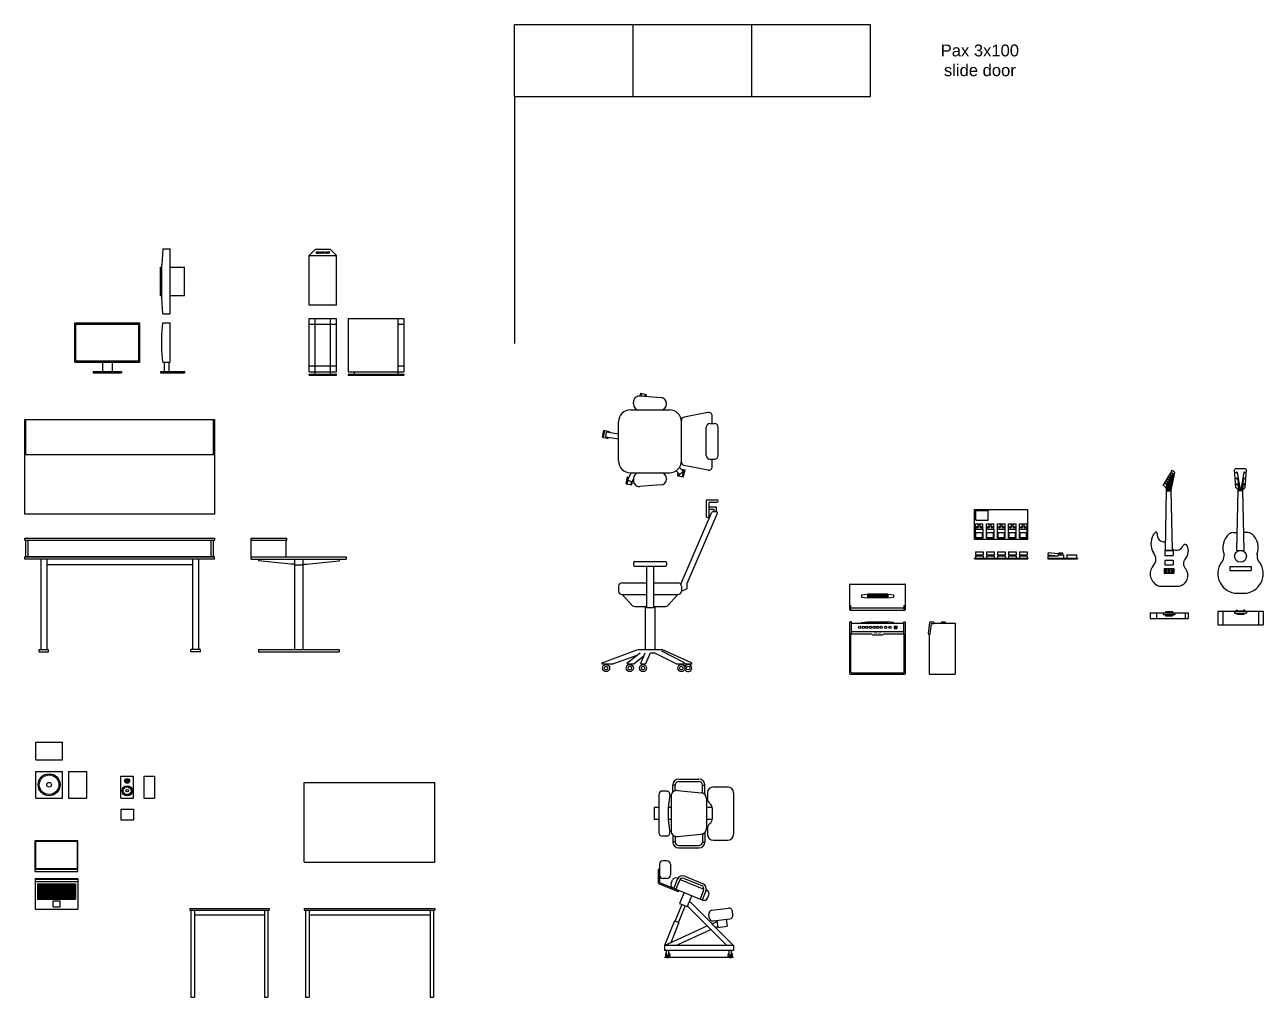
# Model space of a CAD drawing. Header units: millimetres. Extents: x 276 to 3422, y -1188 to 1441.
# Drawn here: x 1861 to 2905, y 313 to 1133 of the extents above; entities that cross this region are included whole.
import ezdxf

# ---------------------------------------------------------------- set-up
doc = ezdxf.new("R2010")
doc.units = ezdxf.units.MM

msp = doc.modelspace()

# ---------------------------------------------------------------- linework, layer by layer
for p, q in [((2274.3, 1072.6), (2274.3, 1133)), ((2374.3, 1133), (2274.3, 1133)), ((2374.3, 1072.6), (2374.3, 1133)), ((2374.3, 1072.6), (2374.3, 1133)), ((2474.3, 1133), (2374.3, 1133)), ((2474.3, 1072.6), (2474.3, 1133)), ((2474.3, 1072.6), (2474.3, 1133)), ((2574.3, 1133), (2474.3, 1133)), ((2574.3, 1072.6), (2574.3, 1133)), ((2274.3, 1072.6), (2374.3, 1072.6)), ((2274.3, 1072.6), (2274.3, 864)), ((2374.3, 1072.6), (2474.3, 1072.6)), ((2474.3, 1072.6), (2574.3, 1072.6)), ((1977.9, 944.1), (1976.9, 930.6)), ((1977.9, 944.1), (1983.9, 944.1)), ((1983.9, 889.1), (1983.9, 944.1)), ((2101.1, 938.4), (2106.1, 943.4)), ((2119.1, 943.4), (2106.1, 943.4)), ((2107.1, 941.4), (2107.1, 940.4)), ((2107.1, 941.4), (2109.1, 941.4)), ((2107.1, 940.4), (2109.1, 940.4)), ((2109.1, 941.4), (2109.1, 940.4)), ((2109.7, 941.4), (2110.7, 941.4)), ((2109.7, 941.4), (2109.7, 940.4)), ((2109.7, 940.4), (2110.7, 940.4)), ((2110.7, 941.4), (2110.7, 940.4)), ((2111.4, 941.4), (2112.4, 941.4)), ((2111.4, 941.4), (2111.4, 940.4)), ((2111.4, 940.4), (2112.4, 940.4)), ((2112.4, 941.4), (2112.4, 940.4)), ((2113.1, 941.4), (2113.6, 941.4)), ((2113.1, 941.4), (2113.1, 940.4)), ((2113.1, 940.4), (2113.6, 940.4)), ((2113.6, 941.4), (2113.6, 940.4)), ((2114.2, 941.4), (2114.7, 941.4)), ((2114.2, 941.4), (2114.2, 940.4)), ((2114.2, 940.4), (2114.7, 940.4)), ((2114.7, 941.4), (2114.7, 940.4)), ((2115.4, 941.4), (2115.9, 941.4)), ((2115.4, 941.4), (2115.4, 940.4)), ((2115.4, 940.4), (2115.9, 940.4)), ((2115.9, 941.4), (2115.9, 940.4)), ((2116.5, 941.4), (2117, 941.4)), ((2116.5, 941.4), (2116.5, 940.4)), ((2116.5, 940.4), (2117, 940.4)), ((2117, 941.4), (2117, 940.4)), ((2119.1, 943.4), (2124.1, 938.4)), ((1976.9, 902.6), (1976.9, 930.6)), ((2101.1, 896.4), (2101.1, 938.4)), ((2101.1, 938.4), (2124.1, 938.4)), ((2124.1, 896.4), (2124.1, 938.4)), ((1975.9, 928.6), (1976.9, 928.6)), ((1975.9, 904.6), (1975.9, 928.6)), ((1983.9, 928.6), (1995.9, 928.6)), ((1995.9, 904.6), (1995.9, 928.6)), ((1975.9, 904.6), (1976.9, 904.6)), ((1977.9, 889.1), (1976.9, 902.6)), ((1983.9, 904.6), (1995.9, 904.6)), ((1977.9, 889.1), (1983.9, 889.1)), ((2124.1, 896.4), (2101.1, 896.4)), ((1903.5, 848.5), (1903.5, 881.5)), ((1903.5, 881.5), (1958.5, 881.5)), ((1904.5, 849.5), (1904.5, 880.5)), ((1904.5, 880.5), (1957.5, 880.5)), ((1957.5, 849.5), (1957.5, 880.5)), ((1958.5, 848.5), (1958.5, 881.5)), ((1976.9, 871.5), (1977.9, 881.5)), ((1977.9, 881.5), (1983.9, 881.5)), ((1983.9, 848.5), (1983.9, 881.5)), ((2101.1, 885.3), (2124.1, 885.3)), ((2101.1, 840.3), (2101.1, 885.3)), ((2101.1, 880.3), (2124.1, 880.3)), ((2106.1, 840.3), (2106.1, 885.3)), ((2119.1, 840.3), (2119.1, 885.3)), ((2124.1, 840.3), (2124.1, 885.3)), ((2134, 885.3), (2181, 885.3)), ((2134, 885.3), (2134, 840.3)), ((2176, 885.3), (2176, 838.3)), ((2176, 880.3), (2181, 880.3)), ((2181, 885.3), (2181, 840.3)), ((1976.9, 858.5), (1976.9, 871.5)), ((1977.9, 848.5), (1976.9, 858.5)), ((1903.5, 848.5), (1958.5, 848.5)), ((1904.5, 849.5), (1957.5, 849.5)), ((1927, 848.5), (1927, 840.5)), ((1935, 848.5), (1935, 840.5)), ((1977.9, 848.5), (1983.9, 848.5)), ((1978.9, 848.5), (1978.9, 840.5)), ((1982.9, 848.5), (1982.9, 840.5)), ((1919, 840.5), (1919, 839.5)), ((1919, 840.5), (1943, 840.5)), ((1919, 839.5), (1943, 839.5)), ((1943, 840.5), (1943, 839.5)), ((1975.9, 840.5), (1995.9, 840.5)), ((1975.9, 840.5), (1975.9, 839.5)), ((1975.9, 839.5), (1995.9, 839.5)), ((1995.9, 840.5), (1995.9, 839.5)), ((2101.1, 845.3), (2124.1, 845.3)), ((2101.1, 840.3), (2124.1, 840.3)), ((2101.1, 837.3), (2101.1, 838.3)), ((2101.1, 838.3), (2124.1, 838.3)), ((2101.1, 837.3), (2124.1, 837.3)), ((2106.1, 838.3), (2106.1, 840.3)), ((2119.1, 838.3), (2119.1, 840.3)), ((2124.1, 837.3), (2124.1, 838.3)), ((2134, 840.3), (2181, 840.3)), ((2134, 838.3), (2181, 838.3)), ((2134, 838.3), (2134, 837.3)), ((2134, 837.3), (2181, 837.3)), ((2139, 840.3), (2139, 838.3)), ((2176, 845.3), (2181, 845.3)), ((2181, 838.3), (2181, 837.3)), ((2374.4, 813.1), (2374.4, 814.7)), ((2397.8, 818.4), (2379.8, 819.7)), ((2380.2, 819.7), (2380.7, 822.1)), ((2380.7, 822.1), (2385.6, 821.1)), ((2381.2, 819.6), (2381.7, 821.9)), ((2384.2, 819.4), (2384.6, 821.3)), ((2385.2, 819.3), (2385.6, 821.1)), ((2371.9, 808.1), (2404.9, 808.1)), ((2379.4, 808.1), (2397.4, 808.1)), ((2402.4, 813.1), (2402.4, 813.5)), ((2437.3, 805.9), (2417.3, 802.1)), ((1861.4, 800.1), (2021.4, 800.1)), ((1861.4, 720.1), (1861.4, 800.1)), ((1861.4, 770.1), (1861.4, 800.1)), ((1861.4, 800.1), (2021.4, 800.1)), ((1862.4, 770.1), (1862.4, 800.1)), ((2020.4, 770.1), (2020.4, 800.1)), ((2021.4, 800.1), (2021.4, 720.1)), ((2021.4, 800.1), (2021.4, 770.1)), ((2361.9, 765.1), (2361.9, 798.1)), ((2414.9, 764.1), (2414.9, 799.1)), ((2414.9, 765.1), (2414.9, 798.1)), ((2435.9, 769.6), (2435.9, 793.6)), ((2438.9, 796.6), (2442.9, 796.6)), ((2440.9, 796.6), (2440.9, 803)), ((2445.9, 769.6), (2445.9, 793.6)), ((2348.3, 785), (2349.5, 790.9)), ((2348.3, 785), (2353.2, 784)), ((2349.3, 784.8), (2350.5, 790.7)), ((2349.5, 790.9), (2354.4, 789.9)), ((2351.1, 785.5), (2351.7, 789.5)), ((2351.1, 785.5), (2361.9, 783.8)), ((2351.7, 789.5), (2361.9, 787.8)), ((2352.3, 784.2), (2352.5, 785.3)), ((2353.2, 789.2), (2353.4, 790.1)), ((2353.2, 784), (2353.4, 785.1)), ((2354.2, 789), (2354.4, 789.9)), ((2020.4, 770.1), (1862.4, 770.1)), ((2438.9, 766.6), (2442.9, 766.6)), ((2440.9, 760.2), (2440.9, 766.6)), ((2372.7, 755.1), (2369.6, 749.1)), ((2371.9, 755.1), (2404.9, 755.1)), ((2377.2, 755.1), (2376.8, 754.4)), ((2379.4, 755.1), (2397.4, 755.1)), ((2410.4, 756.8), (2413.5, 753.7)), ((2411.9, 752.6), (2412.3, 754.9)), ((2411.9, 752.6), (2416.8, 751.7)), ((2412.9, 752.5), (2413.2, 754)), ((2413.3, 759.6), (2416.3, 756.5)), ((2413.5, 753.7), (2416.3, 756.5)), ((2414.6, 758.2), (2418, 757.5)), ((2415.8, 751.9), (2417, 757.7)), ((2416.8, 751.7), (2418, 757.5)), ((2437.3, 757.3), (2417.3, 761.1)), ((2820.9, 744.4), (2828.9, 757.4)), ((2826.9, 740.4), (2828.4, 752.8)), ((2827.6, 740.4), (2829.4, 754.5)), ((2827.9, 740.4), (2830.9, 755.4)), ((2830.9, 755.4), (2828.9, 757.4)), ((2881.2, 757.6), (2882.2, 758.6)), ((2882.2, 742.6), (2881.2, 757.6)), ((2882.2, 758.6), (2890.2, 758.6)), ((2883.4, 755.3), (2885.9, 740.6)), ((2889.1, 755.3), (2886.6, 740.6)), ((2891.2, 757.6), (2890.2, 758.6)), ((2890.2, 742.6), (2891.2, 757.6)), ((2368.3, 745.7), (2369.5, 751.6)), ((2368.3, 745.7), (2373.2, 744.8)), ((2369.3, 745.6), (2370, 748.9)), ((2369.5, 751.6), (2370.8, 751.4)), ((2369.6, 749.1), (2373.2, 747.3)), ((2370.3, 750.5), (2370.5, 751.4)), ((2372.3, 745), (2372.8, 747.5)), ((2374.4, 749.7), (2373.2, 747.3)), ((2373.2, 744.8), (2374.1, 749.2)), ((2374.4, 750.1), (2374.4, 748.5)), ((2397.8, 744.8), (2379.8, 743.5)), ((2402.4, 750.1), (2402.4, 749.8)), ((2824.3, 740.4), (2824.1, 745.8)), ((2825, 740.4), (2825.1, 747.5)), ((2825.6, 740.4), (2826.2, 749.2)), ((2826.3, 740.4), (2827.3, 751)), ((2884.2, 740.6), (2882.2, 742.6)), ((2883.7, 750.3), (2885.3, 740.6)), ((2884.1, 745.3), (2884.6, 740.6)), ((2888.8, 750.3), (2887.2, 740.6)), ((2888.4, 745.3), (2887.9, 740.6)), ((2888.2, 740.6), (2890.2, 742.6)), ((2435.9, 731.3), (2435.9, 718.2)), ((2436.9, 732.3), (2444.9, 732.3)), ((2445.9, 731.3), (2445.9, 731.3)), ((2822.9, 689.9), (2823.9, 740.4)), ((2823.9, 740.4), (2827.9, 740.4)), ((2823.9, 739.9), (2827.9, 739.9)), ((2824.3, 740.4), (2824.3, 739.9)), ((2825, 740.4), (2825, 739.9)), ((2825.6, 740.4), (2825.6, 739.9)), ((2826.3, 740.4), (2826.3, 739.9)), ((2826.9, 740.4), (2826.9, 739.9)), ((2827.6, 740.4), (2827.6, 739.9)), ((2828.9, 689.9), (2827.9, 740.4)), ((2883.2, 689.6), (2884.2, 740.6)), ((2884.2, 740.6), (2888.2, 740.6)), ((2884.2, 740.1), (2888.3, 740.1)), ((2884.6, 740.6), (2884.6, 740.1)), ((2885.3, 740.6), (2885.3, 740.1)), ((2885.9, 740.6), (2885.9, 740.1)), ((2886.6, 740.6), (2886.6, 740.1)), ((2887.2, 740.6), (2887.2, 740.1)), ((2887.9, 740.6), (2887.9, 740.1)), ((2889.2, 689.6), (2888.2, 740.6)), ((2414.4, 661), (2440.6, 721.7)), ((2420, 662.5), (2445.3, 720.9)), ((2437.9, 729.3), (2437.9, 718.2)), ((2437.9, 726.3), (2444.4, 726.3)), ((2437.9, 724.3), (2442.4, 724.3)), ((2438.9, 730.3), (2444.9, 730.3)), ((2441.6, 722.3), (2444.4, 722.3)), ((2442.4, 722.3), (2442.4, 724.3)), ((2444.4, 722.3), (2444.4, 726.3)), ((2662, 699.1), (2662, 724.1)), ((2662, 724.1), (2707, 724.1)), ((2663, 715.1), (2663, 723.1)), ((2663, 723.1), (2673.5, 723.1)), ((2673.5, 715.1), (2673.5, 723.1)), ((2707, 699.1), (2707, 724.1)), ((2021.4, 720.1), (1861.4, 720.1)), ((2436.9, 717.2), (2436.9, 717.2)), ((2662.8, 712.1), (2669.1, 712.1)), ((2662.8, 707.6), (2662.8, 712.1)), ((2663, 715.1), (2673.5, 715.1)), ((2669.1, 707.6), (2669.1, 712.1)), ((2672.1, 712.1), (2678.4, 712.1)), ((2672.1, 707.6), (2672.1, 712.1)), ((2678.4, 707.6), (2678.4, 712.1)), ((2681.4, 712.1), (2687.7, 712.1)), ((2681.4, 707.6), (2681.4, 712.1)), ((2687.7, 707.6), (2687.7, 712.1)), ((2690.7, 712.1), (2697, 712.1)), ((2690.7, 707.6), (2690.7, 712.1)), ((2697, 707.6), (2697, 712.1)), ((2700, 712.1), (2706.3, 712.1)), ((2700, 707.6), (2700, 712.1)), ((2706.3, 707.6), (2706.3, 712.1)), ((1861.4, 699.9), (2021.4, 699.9)), ((1861.4, 698.1), (1861.4, 699.9)), ((2021.4, 699.9), (2021.4, 698.1)), ((2052.3, 684.1), (2052.3, 699.9)), ((2052.3, 699.9), (2082.3, 699.9)), ((2082.3, 698.1), (2082.3, 699.9)), ((2662.7, 700.1), (2662.7, 707.6)), ((2662.7, 707.6), (2669.2, 707.6)), ((2662.7, 700.1), (2669.2, 700.1)), ((2662.7, 700.1), (2669.2, 700.1)), ((2663.2, 700.6), (2663.2, 704.6)), ((2663.2, 704.6), (2668.7, 704.6)), ((2663.2, 700.6), (2668.7, 700.6)), ((2668.7, 700.6), (2668.7, 704.6)), ((2669.2, 700.1), (2669.2, 707.6)), ((2672, 700.1), (2672, 707.6)), ((2672, 707.6), (2678.5, 707.6)), ((2672, 700.1), (2678.5, 700.1)), ((2672, 700.1), (2678.5, 700.1)), ((2672.5, 700.6), (2672.5, 704.6)), ((2672.5, 704.6), (2678, 704.6)), ((2672.5, 700.6), (2678, 700.6)), ((2678, 700.6), (2678, 704.6)), ((2678.5, 700.1), (2678.5, 707.6)), ((2681.3, 700.1), (2681.3, 707.6)), ((2681.3, 707.6), (2687.8, 707.6)), ((2681.3, 700.1), (2687.8, 700.1)), ((2681.3, 700.1), (2687.8, 700.1)), ((2681.8, 700.6), (2681.8, 704.6)), ((2681.8, 704.6), (2687.3, 704.6)), ((2681.8, 700.6), (2687.3, 700.6)), ((2687.3, 700.6), (2687.3, 704.6)), ((2687.8, 700.1), (2687.8, 707.6)), ((2690.6, 700.1), (2690.6, 707.6)), ((2690.6, 707.6), (2697.1, 707.6)), ((2690.6, 700.1), (2697.1, 700.1)), ((2690.6, 700.1), (2697.1, 700.1)), ((2691.1, 700.6), (2691.1, 704.6)), ((2691.1, 704.6), (2696.6, 704.6)), ((2691.1, 700.6), (2696.6, 700.6)), ((2696.6, 700.6), (2696.6, 704.6)), ((2697.1, 700.1), (2697.1, 707.6)), ((2699.9, 700.1), (2699.9, 707.6)), ((2699.9, 707.6), (2706.4, 707.6)), ((2699.9, 700.1), (2706.4, 700.1)), ((2699.9, 700.1), (2706.4, 700.1)), ((2700.4, 700.6), (2700.4, 704.6)), ((2700.4, 704.6), (2705.9, 704.6)), ((2700.4, 700.6), (2705.9, 700.6)), ((2705.9, 700.6), (2705.9, 704.6)), ((2706.4, 700.1), (2706.4, 707.6)), ((2812.4, 702.5), (2814.2, 704.5)), ((2879.9, 704.6), (2883.5, 704.6)), ((2892.6, 704.6), (2889, 704.6)), ((1861.4, 698.1), (2021.4, 698.1)), ((1862.4, 684.1), (1862.4, 698.1)), ((1862.4, 684.1), (1862.4, 698.1)), ((1864.2, 684.1), (1864.2, 698.1)), ((2018.6, 684.1), (2018.6, 698.1)), ((2020.4, 684.1), (2020.4, 698.1)), ((2052.3, 698.1), (2082.3, 698.1)), ((2081.8, 684.1), (2081.8, 698.1)), ((2662, 699.1), (2707, 699.1)), ((2822.4, 689.4), (2829.4, 689.4)), ((2822.4, 689.4), (2822.4, 685.4)), ((2822.9, 689.9), (2828.9, 689.9)), ((2829.4, 689.4), (2829.4, 685.4)), ((2883.2, 689.6), (2889.2, 689.6)), ((2021.4, 684.1), (1861.4, 684.1)), ((1861.4, 682.3), (1861.4, 684.1)), ((2021.4, 682.3), (1861.4, 682.3)), ((1862.4, 684.1), (2020.4, 684.1)), ((1874.9, 682.3), (1874.9, 606.1)), ((1879.9, 682.3), (1879.9, 606.1)), ((2002.9, 682.3), (2002.9, 606.1)), ((2007.9, 682.3), (2007.9, 606.1)), ((2021.4, 682.3), (2021.4, 684.1)), ((2052.3, 682.3), (2052.3, 684.1)), ((2052.3, 684.1), (2132.3, 684.1)), ((2052.3, 682.3), (2132.3, 682.3)), ((2058.3, 682.3), (2058.3, 680.8)), ((2085.8, 678.1), (2058.3, 680.8)), ((2088.8, 682.3), (2088.8, 606.1)), ((2095.8, 682.3), (2095.8, 606.1)), ((2098.8, 678.1), (2126.3, 680.8)), ((2126.3, 682.3), (2126.3, 680.8)), ((2132.3, 684.1), (2132.3, 682.3)), ((2374.4, 679.3), (2374.4, 677.3)), ((2375.4, 680.3), (2401.4, 680.3)), ((2402.4, 679.3), (2402.4, 677.3)), ((2662, 682.9), (2707, 682.9)), ((2662, 682.4), (2662, 682.9)), ((2662, 682.4), (2707, 682.4)), ((2662.7, 688.4), (2662.7, 685.9)), ((2662.7, 688.4), (2669.2, 688.4)), ((2662.7, 685.9), (2669.2, 685.9)), ((2662.7, 684.9), (2669.2, 684.9)), ((2662.7, 684.9), (2662.7, 682.9)), ((2663.2, 685.9), (2663.2, 684.9)), ((2668.7, 685.9), (2668.7, 684.9)), ((2669.2, 688.4), (2669.2, 685.9)), ((2669.2, 684.9), (2669.2, 682.9)), ((2672, 688.4), (2672, 685.9)), ((2672, 688.4), (2678.5, 688.4)), ((2672, 685.9), (2678.5, 685.9)), ((2672, 684.9), (2678.5, 684.9)), ((2672, 684.9), (2672, 682.9)), ((2672.5, 685.9), (2672.5, 684.9)), ((2678, 685.9), (2678, 684.9)), ((2678.5, 688.4), (2678.5, 685.9)), ((2678.5, 684.9), (2678.5, 682.9)), ((2681.3, 688.4), (2681.3, 685.9)), ((2681.3, 688.4), (2687.8, 688.4)), ((2681.3, 685.9), (2687.8, 685.9)), ((2681.3, 684.9), (2687.8, 684.9)), ((2681.3, 684.9), (2681.3, 682.9)), ((2681.8, 685.9), (2681.8, 684.9)), ((2687.3, 685.9), (2687.3, 684.9)), ((2687.8, 688.4), (2687.8, 685.9)), ((2687.8, 684.9), (2687.8, 682.9)), ((2690.6, 688.4), (2690.6, 685.9)), ((2690.6, 688.4), (2697.1, 688.4)), ((2690.6, 685.9), (2697.1, 685.9)), ((2690.6, 684.9), (2697.1, 684.9)), ((2690.6, 684.9), (2690.6, 682.9)), ((2691.1, 685.9), (2691.1, 684.9)), ((2696.6, 685.9), (2696.6, 684.9)), ((2697.1, 688.4), (2697.1, 685.9)), ((2697.1, 684.9), (2697.1, 682.9)), ((2699.9, 688.4), (2699.9, 685.9)), ((2699.9, 688.4), (2706.4, 688.4)), ((2699.9, 685.9), (2706.4, 685.9)), ((2699.9, 684.9), (2706.4, 684.9)), ((2699.9, 684.9), (2699.9, 682.9)), ((2700.4, 685.9), (2700.4, 684.9)), ((2705.9, 685.9), (2705.9, 684.9)), ((2706.4, 688.4), (2706.4, 685.9)), ((2706.4, 684.9), (2706.4, 682.9)), ((2707, 682.9), (2707, 682.4)), ((2724.1, 687.9), (2723.9, 685.9)), ((2723.9, 685.9), (2732.4, 684.9)), ((2723.9, 684.9), (2732.6, 684.9)), ((2723.9, 684.9), (2723.9, 682.4)), ((2723.9, 682.9), (2748.9, 682.9)), ((2723.9, 682.4), (2748.9, 682.4)), ((2724.1, 687.9), (2732.6, 686.9)), ((2724.9, 685.8), (2724.9, 684.9)), ((2732.6, 686.9), (2732.4, 684.9)), ((2732.6, 685.9), (2736.9, 685.9)), ((2732.6, 685.9), (2732.6, 684.9)), ((2733.1, 687.4), (2733.1, 685.9)), ((2733.1, 687.4), (2736.1, 687.4)), ((2734.6, 687.4), (2734.6, 685.9)), ((2734.6, 687.4), (2734.6, 685.9)), ((2736.1, 687.4), (2736.1, 685.9)), ((2736.9, 685.9), (2736.9, 682.9)), ((2739.9, 685.9), (2739.9, 682.9)), ((2739.9, 685.9), (2747.9, 685.9)), ((2747.9, 685.9), (2747.9, 682.9)), ((2748.9, 682.9), (2748.9, 682.4)), ((2822.4, 685.4), (2829.4, 685.4)), ((2822.4, 681.4), (2829.4, 681.4)), ((2822.4, 681.4), (2822.4, 677.4)), ((2829.4, 681.4), (2829.4, 677.4)), ((2002.9, 677.3), (1879.9, 677.3)), ((2088.8, 678.1), (2085.8, 678.1)), ((2088.8, 677.3), (2095.8, 677.3)), ((2095.8, 678.1), (2098.8, 678.1)), ((2375.4, 676.3), (2401.4, 676.3)), ((2385.4, 676.3), (2385.4, 641.3)), ((2391.4, 676.3), (2391.4, 641.3)), ((2821.9, 674.4), (2829.9, 674.4)), ((2821.9, 674.4), (2821.9, 670.4)), ((2821.9, 670.4), (2829.9, 670.4)), ((2822.4, 677.4), (2829.4, 677.4)), ((2823.1, 674.4), (2823.1, 670.4)), ((2824.2, 674.4), (2824.2, 670.4)), ((2825.4, 674.4), (2825.4, 670.4)), ((2826.5, 674.4), (2826.5, 670.4)), ((2827.7, 674.4), (2827.7, 670.4)), ((2828.8, 674.4), (2828.8, 670.4)), ((2829.9, 674.4), (2829.9, 670.4)), ((2877.2, 676.1), (2895.2, 676.1)), ((2877.2, 676.1), (2877.2, 672.6)), ((2877.2, 672.6), (2895.2, 672.6)), ((2895.2, 676.1), (2895.2, 672.6)), ((2361.9, 659.3), (2361.9, 655.3)), ((2364.9, 662.3), (2385.4, 662.3)), ((2391.4, 662.3), (2411.9, 662.3)), ((2414.9, 659.3), (2414.9, 655.3)), ((2419.9, 657.4), (2419.9, 662.1)), ((2556.8, 639.7), (2556.8, 660.7)), ((2557.3, 661.2), (2603.3, 661.2)), ((2603.8, 639.7), (2603.8, 660.7)), ((2818.7, 659.4), (2833.6, 659.4)), ((2364.9, 652.3), (2385.4, 652.3)), ((2364.9, 652.3), (2373.6, 642.9)), ((2391.4, 652.3), (2411.9, 652.3)), ((2411.9, 652.3), (2403.2, 642.9)), ((2414.9, 655.3), (2419.9, 657.4)), ((2566.8, 652.2), (2571.8, 652.7)), ((2566.8, 652.2), (2566.8, 650.2)), ((2566.8, 650.2), (2571.8, 649.7)), ((2588.8, 652.7), (2571.8, 652.7)), ((2571.8, 652.7), (2571.8, 649.7)), ((2588.8, 651.7), (2571.8, 651.7)), ((2588.8, 650.7), (2571.8, 650.7)), ((2588.8, 649.7), (2571.8, 649.7)), ((2588.8, 652.7), (2588.8, 649.7)), ((2588.8, 652.7), (2593.8, 652.2)), ((2588.8, 649.7), (2593.8, 650.2)), ((2593.8, 652.2), (2593.8, 650.2)), ((2881.2, 653.6), (2891.2, 653.6)), ((2375.5, 642.3), (2385.4, 642.3)), ((2384.4, 642.3), (2384.4, 605.9)), ((2385.4, 641.3), (2391.4, 641.3)), ((2391.4, 642.3), (2401.4, 642.3)), ((2392.4, 642.3), (2392.4, 605.9)), ((2556.8, 643.2), (2557.8, 643.2)), ((2557.3, 639.2), (2603.3, 639.2)), ((2557.8, 639.2), (2557.8, 643.2)), ((2557.8, 641.2), (2602.8, 641.2)), ((2602.8, 639.2), (2602.8, 643.2)), ((2602.8, 643.2), (2603.8, 643.2)), ((2810.1, 637), (2810.1, 632)), ((2810.1, 637), (2820.9, 637)), ((2815.3, 637), (2815.3, 632)), ((2820.9, 637), (2830.9, 637)), ((2820.9, 637), (2820.9, 635.5)), ((2822.9, 637.5), (2823.3, 637.5)), ((2822.9, 637.5), (2822.9, 637)), ((2823.3, 637), (2823.3, 638)), ((2823.3, 638), (2823.8, 638)), ((2823.3, 637), (2823.8, 637)), ((2823.8, 637), (2823.8, 638)), ((2823.8, 637.5), (2824.4, 637.5)), ((2824.4, 637), (2824.4, 638)), ((2824.4, 638), (2824.9, 638)), ((2824.4, 637), (2824.9, 637)), ((2824.9, 637), (2824.9, 638)), ((2824.9, 637.5), (2825.5, 637.5)), ((2825.5, 637), (2825.5, 638)), ((2825.5, 638), (2826, 638)), ((2825.5, 637), (2826, 637)), ((2826, 637), (2826, 638)), ((2826, 637.5), (2826.5, 637.5)), ((2826.5, 637), (2826.5, 638)), ((2826.5, 638), (2827, 638)), ((2826.5, 637), (2827, 637)), ((2827, 637), (2827, 638)), ((2827, 637.5), (2827.6, 637.5)), ((2827.6, 637), (2827.6, 638)), ((2827.6, 638), (2828.1, 638)), ((2827.6, 637), (2828.1, 637)), ((2828.1, 637), (2828.1, 638)), ((2828.1, 637.5), (2828.7, 637.5)), ((2828.7, 637), (2828.7, 638)), ((2828.7, 638), (2829.2, 638)), ((2828.7, 637), (2829.2, 637)), ((2829.2, 637), (2829.2, 638)), ((2829.3, 637), (2829.3, 635.5)), ((2830.9, 637), (2830.9, 635.5)), ((2830.9, 637), (2842, 637)), ((2839.5, 637), (2839.5, 632)), ((2842, 637), (2842, 632)), ((2867.1, 638.2), (2905.4, 638.2)), ((2867.1, 638.2), (2867.1, 626.7)), ((2871.2, 638.2), (2871.2, 626.7)), ((2881.2, 638.2), (2891.2, 638.2)), ((2881.2, 638.2), (2881.2, 636.7)), ((2882.7, 638.2), (2882.7, 639.2)), ((2882.7, 639.2), (2883.2, 639.2)), ((2882.7, 638.2), (2883.2, 638.2)), ((2883, 638.2), (2883, 639.2)), ((2883, 639.2), (2883.5, 639.2)), ((2883, 638.2), (2883.5, 638.2)), ((2883.3, 638.2), (2883.3, 639.2)), ((2883.3, 639.2), (2883.8, 639.2)), ((2883.3, 638.2), (2883.8, 638.2)), ((2883.8, 638.2), (2883.8, 639.2)), ((2883.8, 638.7), (2888.7, 638.7)), ((2888.7, 638.2), (2888.7, 639.2)), ((2889.2, 639.2), (2888.7, 639.2)), ((2889.2, 638.2), (2888.7, 638.2)), ((2889.5, 639.2), (2889, 639.2)), ((2889.5, 638.2), (2889, 638.2)), ((2889.2, 638.2), (2889.2, 639.2)), ((2889.8, 639.2), (2889.3, 639.2)), ((2889.8, 638.2), (2889.3, 638.2)), ((2889.5, 638.2), (2889.5, 639.2)), ((2889.8, 638.2), (2889.8, 639.2)), ((2891.2, 638.2), (2891.2, 636.7)), ((2901.3, 638.2), (2901.3, 626.7)), ((2905.4, 638.2), (2905.4, 626.7)), ((2556.8, 585.8), (2556.8, 628.8)), ((2558.3, 629.3), (2557.3, 629.3)), ((2558.3, 618.8), (2558.3, 629.3)), ((2558.3, 628.3), (2602.3, 628.3)), ((2566.8, 628.9), (2571.8, 629.3)), ((2566.8, 628.9), (2566.8, 628.3)), ((2571.8, 629.3), (2588.8, 629.3)), ((2571.8, 629.3), (2571.8, 628.3)), ((2571.8, 628.5), (2588.8, 628.5)), ((2588.8, 629.3), (2588.8, 628.3)), ((2593.8, 628.9), (2588.8, 629.3)), ((2593.8, 628.9), (2593.8, 628.3)), ((2602.3, 629.3), (2603.3, 629.3)), ((2602.3, 618.8), (2602.3, 629.3)), ((2603.8, 585.8), (2603.8, 628.8)), ((2623.2, 619.4), (2624.2, 628.9)), ((2624.7, 629.3), (2627.2, 629.3)), ((2624.7, 618.8), (2625.6, 627.8)), ((2625.6, 627.8), (2627.7, 627.8)), ((2627.7, 628.8), (2627.7, 627.8)), ((2627.7, 628.3), (2645.7, 628.3)), ((2634.2, 629.3), (2634.2, 628.3)), ((2634.2, 629.3), (2637.2, 629.3)), ((2634.7, 629.3), (2634.7, 628.3)), ((2636.7, 629.3), (2636.7, 628.3)), ((2637.2, 629.3), (2637.2, 628.3)), ((2645.7, 628.3), (2645.7, 585.3)), ((2810.1, 632), (2842, 632)), ((2820.9, 635.5), (2830.9, 635.5)), ((2822.9, 635.5), (2822.9, 634.5)), ((2822.9, 634.5), (2828.9, 634.5)), ((2828.9, 635.5), (2828.9, 634.5)), ((2828.9, 635.5), (2828.9, 634.5)), ((2867.1, 626.7), (2905.4, 626.7)), ((2881.2, 636.7), (2891.2, 636.7)), ((2883.2, 636.7), (2883.2, 635.7)), ((2883.2, 635.7), (2889.2, 635.7)), ((2889.2, 636.7), (2889.2, 635.7)), ((2889.2, 636.7), (2889.2, 635.7)), ((2558.3, 618.8), (2556.8, 618.8)), ((2557.8, 586.8), (2557.8, 618.8)), ((2558.3, 621.3), (2602.3, 621.3)), ((2558.3, 619.3), (2575.3, 619.3)), ((2576.3, 618.3), (2584.3, 618.3)), ((2585.3, 619.3), (2602.3, 619.3)), ((2594.4, 625.8), (2594.4, 623.8)), ((2594.4, 625.8), (2596.4, 625.8)), ((2594.4, 624.8), (2596.4, 624.8)), ((2594.4, 623.8), (2596.4, 623.8)), ((2596.4, 625.8), (2596.4, 623.8)), ((2602.3, 618.8), (2603.8, 618.8)), ((2602.8, 586.8), (2602.8, 618.8)), ((2623.7, 618.8), (2624.7, 618.8)), ((2623.7, 618.8), (2623.7, 585.3)), ((1873.4, 606.1), (1881.4, 606.1)), ((1873.4, 604.1), (1873.4, 606.1)), ((1881.4, 604.1), (1881.4, 606.1)), ((2009.4, 606.1), (2001.4, 606.1)), ((2001.4, 604.1), (2001.4, 606.1)), ((2009.4, 604.1), (2009.4, 606.1)), ((2058.3, 606.1), (2058.3, 604.1)), ((2058.3, 606.1), (2126.3, 606.1)), ((2126.3, 606.1), (2126.3, 604.1)), ((2348.2, 594.7), (2378.3, 605.9)), ((2378.5, 605.9), (2398.3, 605.9)), ((2423.5, 594.7), (2398.5, 605.9)), ((1873.4, 604.1), (1881.4, 604.1)), ((2009.4, 604.1), (2001.4, 604.1)), ((2058.3, 604.1), (2126.3, 604.1)), ((2357.2, 593.8), (2377.6, 601.3)), ((2369.3, 594.7), (2380.1, 603.3)), ((2374.7, 593.9), (2383.4, 600.8)), ((2380.6, 594.5), (2384.4, 603.3)), ((2384.8, 594.1), (2388.8, 603.3)), ((2388.8, 603.3), (2392, 603.3)), ((2410.5, 593.8), (2392, 603.3)), ((2417.5, 594.7), (2398.4, 604.6)), ((2348.4, 593.8), (2357, 593.8)), ((2350.4, 593.8), (2352.4, 593.8)), ((2350.4, 593.1), (2350.4, 593.8)), ((2352.4, 593.1), (2352.4, 593.8)), ((2369.6, 593.8), (2374.4, 593.8)), ((2370.4, 593.8), (2372.4, 593.8)), ((2370.4, 593.1), (2370.4, 593.8)), ((2372.4, 593.1), (2372.4, 593.8)), ((2381.1, 593.8), (2384.3, 593.8)), ((2381.5, 593.8), (2383.5, 593.8)), ((2381.5, 593.1), (2381.5, 593.8)), ((2383.5, 593.1), (2383.5, 593.8)), ((2410.7, 593.8), (2423.3, 593.8)), ((2410.7, 593.8), (2417.2, 593.8)), ((2413.9, 593.8), (2415.9, 593.8)), ((2413.9, 593.1), (2413.9, 593.8)), ((2415.9, 593.1), (2415.9, 593.8)), ((2419.6, 593.8), (2421.6, 593.8)), ((2419.6, 593.1), (2419.6, 593.8)), ((2421.6, 593.1), (2421.6, 593.8)), ((2557.3, 585.3), (2603.3, 585.3)), ((2558.3, 586.3), (2602.3, 586.3)), ((2623.7, 585.3), (2645.7, 585.3)), ((1870.7, 527.9), (1893.2, 527.9)), ((1870.7, 512.9), (1870.7, 527.9)), ((1893.2, 512.9), (1893.2, 527.9)), ((1870.7, 512.9), (1893.2, 512.9)), ((1870.7, 480.6), (1870.7, 503.1)), ((1870.7, 503.1), (1893.2, 503.1)), ((1893.2, 480.6), (1893.2, 503.1)), ((1898.3, 503.1), (1913.3, 503.1)), ((1898.3, 503.1), (1898.3, 480.6)), ((1913.3, 503.1), (1913.3, 480.6)), ((1942.5, 480.6), (1942.5, 499.1)), ((1942.5, 499.1), (1953, 499.1)), ((1953, 480.6), (1953, 499.1)), ((1961.8, 499.1), (1970.8, 499.1)), ((1961.8, 499.1), (1961.8, 480.6)), ((1970.8, 499.1), (1970.8, 480.6)), ((2097, 426.7), (2097, 493.7)), ((2097, 493.7), (2207, 493.7)), ((2207, 426.7), (2207, 493.7)), ((2407.7, 485.7), (2407.7, 491.6)), ((2409.7, 491.6), (2407.7, 491.6)), ((2409.7, 486.9), (2409.7, 491.6)), ((2412.7, 496.6), (2429.7, 496.6)), ((2412.7, 494.6), (2429.7, 494.6)), ((2432.7, 484.9), (2432.7, 491.6)), ((2432.7, 491.6), (2434.7, 491.6)), ((2434.7, 483.7), (2434.7, 491.6)), ((1870.7, 480.6), (1893.2, 480.6)), ((1898.3, 480.6), (1913.3, 480.6)), ((1942.5, 480.6), (1953, 480.6)), ((1961.8, 480.6), (1970.8, 480.6)), ((2395.9, 483.6), (2395.9, 451.6)), ((2402.3, 486.6), (2398.9, 486.6)), ((2406.2, 482.1), (2406.2, 453.2)), ((2411.7, 487.1), (2431.7, 485.1)), ((2436.9, 485.1), (2436.9, 480.1)), ((2441.9, 490.1), (2453.9, 490.1)), ((2458.9, 485.1), (2458.9, 450.1)), ((1942.5, 471.2), (1942.5, 462.2)), ((1942.5, 471.2), (1953, 471.2)), ((1953, 471.2), (1953, 462.2)), ((2391.9, 472.6), (2391.9, 462.6)), ((2395.9, 472.6), (2391.9, 472.6)), ((2406.2, 472.6), (2404, 472.6)), ((2436.2, 480.1), (2436.2, 455.2)), ((2440.9, 472.6), (2436.2, 472.6)), ((2440.9, 472.1), (2440.9, 463.1)), ((1942.5, 462.2), (1953, 462.2)), ((2395.9, 462.6), (2391.9, 462.6)), ((2406.2, 462.6), (2404, 462.6)), ((2440.9, 462.6), (2436.2, 462.6)), ((2407.7, 449.6), (2407.7, 443.6)), ((2411.7, 448.2), (2431.7, 450.2)), ((2432.7, 450.4), (2432.7, 443.6)), ((2434.7, 451.6), (2434.7, 443.6)), ((2436.9, 455.1), (2436.9, 450.1)), ((1870.2, 418.8), (1870.2, 444.8)), ((1870.2, 444.8), (1906.2, 444.8)), ((1870.7, 421.3), (1870.7, 444.3)), ((1870.7, 444.3), (1905.7, 444.3)), ((1905.7, 421.3), (1905.7, 444.3)), ((1906.2, 418.8), (1906.2, 444.8)), ((2402.3, 448.6), (2398.9, 448.6)), ((2409.7, 443.6), (2407.7, 443.6)), ((2409.7, 448.4), (2409.7, 443.6)), ((2412.7, 440.6), (2429.7, 440.6)), ((2412.7, 438.6), (2429.7, 438.6)), ((2432.7, 443.6), (2434.7, 443.6)), ((2441.9, 445.1), (2453.9, 445.1)), ((1870.2, 420.8), (1906.2, 420.8)), ((1870.2, 418.8), (1906.2, 418.8)), ((1870.7, 421.3), (1905.7, 421.3)), ((2097, 426.7), (2207, 426.7)), ((2396.4, 420.3), (2395.4, 420.3)), ((2395.4, 420.3), (2395.4, 408.7)), ((2396.4, 424.8), (2396.4, 409.4)), ((2402.7, 427.8), (2399.4, 427.8)), ((2405.7, 424.8), (2405.7, 415.8)), ((1870.2, 412.9), (1870.2, 386.9)), ((1870.2, 412.9), (1906.2, 412.9)), ((1870.2, 412.8), (1906.2, 412.8)), ((1870.2, 412.3), (1906.2, 412.3)), ((1870.2, 410.4), (1906.2, 410.4)), ((1872.2, 408.4), (1904.2, 408.4)), ((1872.2, 408.4), (1872.2, 395.4)), ((1872.2, 407.4), (1904.2, 407.4)), ((1873.2, 408.4), (1873.2, 395.4)), ((1874.2, 408.4), (1874.2, 395.4)), ((1875.2, 408.4), (1875.2, 395.4)), ((1876.2, 408.4), (1876.2, 395.4)), ((1877.2, 408.4), (1877.2, 395.4)), ((1878.2, 408.4), (1878.2, 395.4)), ((1879.2, 408.4), (1879.2, 395.4)), ((1880.2, 408.4), (1880.2, 395.4)), ((1881.2, 408.4), (1881.2, 395.4)), ((1882.2, 408.4), (1882.2, 395.4)), ((1883.2, 408.4), (1883.2, 395.4)), ((1884.2, 408.4), (1884.2, 395.4)), ((1885.2, 408.4), (1885.2, 395.4)), ((1886.2, 408.4), (1886.2, 395.4)), ((1887.2, 408.4), (1887.2, 395.4)), ((1888.2, 408.4), (1888.2, 395.4)), ((1889.2, 408.4), (1889.2, 395.4)), ((1890.2, 408.4), (1890.2, 395.4)), ((1891.2, 408.4), (1891.2, 395.4)), ((1892.2, 408.4), (1892.2, 395.4)), ((1893.2, 408.4), (1893.2, 395.4)), ((1894.2, 408.4), (1894.2, 395.4)), ((1895.2, 408.4), (1895.2, 395.4)), ((1896.2, 408.4), (1896.2, 395.4)), ((1897.2, 408.4), (1897.2, 395.4)), ((1898.2, 408.4), (1898.2, 395.4)), ((1899.2, 408.4), (1899.2, 395.4)), ((1900.2, 408.4), (1900.2, 395.4)), ((1901.2, 408.4), (1901.2, 395.4)), ((1902.2, 408.4), (1902.2, 395.4)), ((1903.2, 408.4), (1903.2, 395.4)), ((1904.2, 408.4), (1904.2, 395.4)), ((1906.2, 412.9), (1906.2, 386.9)), ((2395.5, 408.7), (2412.3, 401.9)), ((2396.5, 409.4), (2432.9, 394.6)), ((2402.7, 412.8), (2399.4, 412.8)), ((2406.3, 408.7), (2407.4, 411.5)), ((2411.4, 412), (2408.4, 404.6)), ((2413.3, 411.2), (2410.3, 403.8)), ((2411.3, 413.1), (2411.9, 412.9)), ((2413.8, 412.1), (2433.9, 403.9)), ((2417.2, 412.9), (2432, 406.9)), ((2417.9, 414.7), (2432.8, 408.7)), ((1872.2, 406.4), (1904.2, 406.4)), ((1872.2, 405.4), (1904.2, 405.4)), ((1872.2, 404.4), (1904.2, 404.4)), ((1872.2, 403.4), (1904.2, 403.4)), ((1872.2, 402.4), (1904.2, 402.4)), ((1872.2, 401.4), (1904.2, 401.4)), ((1872.2, 400.4), (1904.2, 400.4)), ((1872.2, 399.4), (1904.2, 399.4)), ((1872.2, 398.4), (1904.2, 398.4)), ((1872.2, 397.4), (1904.2, 397.4)), ((2412.3, 401.9), (2412.7, 402.8)), ((2417.2, 401), (2413.4, 391.7)), ((2423.7, 398.4), (2419.9, 389.1)), ((2433.6, 402.9), (2430.6, 395.5)), ((2435.5, 402.2), (2432.5, 394.8)), ((2435.8, 403.2), (2436.3, 402.9)), ((2436.9, 396.2), (2438, 399)), ((1870.2, 386.9), (1906.2, 386.9)), ((1872.2, 396.4), (1904.2, 396.4)), ((1872.2, 395.4), (1904.2, 395.4)), ((1885.2, 393.9), (1891.2, 393.9)), ((1885.2, 388.9), (1885.2, 393.9)), ((1885.2, 388.9), (1891.2, 388.9)), ((1891.2, 388.9), (1891.2, 393.9)), ((2000.4, 387.6), (2000.4, 386.1)), ((2000.4, 387.6), (2067.4, 387.6)), ((2067.4, 387.6), (2067.4, 386.1)), ((2097, 387.6), (2097, 386.1)), ((2097, 387.6), (2207, 387.6)), ((2207, 387.6), (2207, 386.1)), ((2415.3, 391), (2409.6, 377)), ((2418.1, 389.9), (2412.4, 375.9)), ((2413.4, 391.7), (2419.9, 389.1)), ((2453.1, 356.2), (2420.1, 389.6)), ((2458.7, 356.2), (2421.8, 393.6)), ((2440.6, 386), (2454.5, 387.8)), ((2000.4, 386.1), (2067.4, 386.1)), ((2001.4, 386.1), (2001.4, 312.6)), ((2004.4, 386.1), (2004.4, 312.6)), ((2004.4, 382.1), (2063.4, 382.1)), ((2063.4, 386.1), (2063.4, 312.6)), ((2066.4, 386.1), (2066.4, 312.6)), ((2097, 386.1), (2207, 386.1)), ((2098, 386.1), (2098, 312.6)), ((2101, 386.1), (2101, 312.6)), ((2101, 382.1), (2203, 382.1)), ((2203, 386.1), (2203, 312.6)), ((2206, 386.1), (2206, 312.6)), ((2409.1, 377.2), (2400.6, 356.2)), ((2409.1, 377.2), (2412.8, 375.7)), ((2438.4, 379.7), (2438, 382.6)), ((2440.6, 374.5), (2444.9, 376.5)), ((2441.8, 377.1), (2455.6, 378.9)), ((2444.7, 377.5), (2445.5, 371.5)), ((2452.7, 378.5), (2453.4, 372.5)), ((2458.2, 382.2), (2457.9, 385.2)), ((2400.6, 356.2), (2436.7, 372.8)), ((2412.8, 375.7), (2405.9, 358.6)), ((2410.2, 356.2), (2439.7, 369.7)), ((2443.6, 371.5), (2445.4, 372.3)), ((2445.5, 371.5), (2453.4, 372.5)), ((2400.6, 356.2), (2400.6, 352.2)), ((2458.9, 356.2), (2400.6, 356.2)), ((2458.9, 356.2), (2458.9, 352.2)), ((2458.9, 352.2), (2400.6, 352.2)), ((2458.9, 346.2), (2400.6, 346.2)), ((2402.4, 348.2), (2402.4, 352.2)), ((2404.4, 348.2), (2404.4, 352.2)), ((2455.1, 348.2), (2455.1, 352.2)), ((2457.1, 348.2), (2457.1, 352.2)), ((2001.4, 312.6), (2004.4, 312.6)), ((2063.4, 312.6), (2066.4, 312.6)), ((2098, 312.6), (2101, 312.6)), ((2203, 312.6), (2206, 312.6))]:
    msp.add_line(p, q)
for centre, radius in [((2117.9, 941.4), 0.25), ((2117.9, 940.4), 0.25), ((2827.9, 752.8), 0.5), ((2828.9, 754.5), 0.5), ((2882.9, 755.3), 0.5), ((2889.6, 755.3), 0.5), ((2823.6, 745.8), 0.5), ((2824.6, 747.5), 0.5), ((2825.7, 749.3), 0.5), ((2826.8, 751), 0.5), ((2883.2, 750.3), 0.5), ((2883.6, 745.3), 0.5), ((2888.9, 745.3), 0.5), ((2889.3, 750.3), 0.5), ((2665.9, 710.6), 0.75), ((2675.2, 710.6), 0.75), ((2684.5, 710.6), 0.75), ((2693.8, 710.6), 0.75), ((2703.1, 710.6), 0.75), ((2664.3, 709.1), 0.75), ((2667.5, 709.1), 0.75), ((2673.6, 709.1), 0.75), ((2676.8, 709.1), 0.75), ((2682.9, 709.1), 0.75), ((2686.1, 709.1), 0.75), ((2692.2, 709.1), 0.75), ((2695.4, 709.1), 0.75), ((2701.5, 709.1), 0.75), ((2704.7, 709.1), 0.75), ((2886.2, 684.6), 5), ((2565.2, 624.8), 1), ((2568.2, 624.8), 1), ((2571.2, 624.8), 1), ((2574.2, 624.8), 1), ((2577.2, 624.8), 1), ((2580.2, 624.8), 1), ((2583.2, 624.8), 1), ((2587, 624.8), 1), ((2590.8, 624.8), 1), ((2351.4, 590.3), 3), ((2351.4, 590.3), 1.5), ((2371.4, 590.3), 3), ((2371.4, 590.3), 1.5), ((2382.5, 590.3), 3), ((2382.5, 590.3), 1.5), ((2414.9, 590.3), 3), ((2414.9, 590.3), 1.5), ((2420.6, 590.3), 1.5), ((1881.9, 491.9), 9.25), ((1881.9, 491.9), 8.25), ((1881.9, 491.9), 2), ((1947.7, 486.8), 4.25), ((1947.7, 495.1), 2), ((1947.7, 495.1), 1.5), ((1947.7, 495.1), 0.5), ((1947.7, 486.8), 3.25), ((1947.7, 486.8), 1), ((2403.4, 348.2), 0.25), ((2456.1, 348.2), 0.25)]:
    msp.add_circle(centre, radius)
for centre, radius, start, end in [((2379.4, 814.7), 5, 85.9144, 180), ((2397.4, 813.5), 5, 0, 85.9144), ((2371.9, 798.1), 10, 90, 180), ((2379.4, 813.1), 5, 180, 270), ((2397.4, 813.1), 5, 270, 0), ((2404.9, 798.1), 10, 0, 90), ((2437.9, 803), 3, 0, 100.8855), ((2417.9, 799.1), 3, 100.8855, 180), ((2438.9, 793.6), 3, 90, 180), ((2442.9, 793.6), 3, 0, 90), ((2371.9, 765.1), 10, 180, 270), ((2404.9, 765.1), 10, 270, 0), ((2417.9, 764.1), 3, 180, 259.1145), ((2438.9, 769.6), 3, 180, 270), ((2442.9, 769.6), 3, 270, 0), ((2379.4, 750.1), 5, 90, 180), ((2397.4, 750.1), 5, 0, 90), ((2437.9, 760.2), 3, 259.1145, 0), ((2379.4, 748.5), 5, 180, 274.0856), ((2397.4, 749.8), 5, 274.0856, 0), ((2819.7, 740.3), 4.26, 0.8941, 72.852), ((2436.9, 731.3), 1, 90, 180), ((2444.9, 731.3), 1, 0, 90), ((2444.9, 731.3), 1, 270, 0), ((2438.9, 729.3), 1, 90, 180), ((2441.6, 721.3), 1, 90, 156.5713), ((2444.4, 721.3), 1, 336.5713, 90), ((2436.9, 718.2), 1, 180, 270), ((2436.9, 718.2), 1, 270, 0), ((2825.8, 695.4), 15.1, 151.9065, 210.2293), ((2814.9, 703.9), 1, 356.463, 138.9909), ((2822.4, 703.2), 6.53, 174.6512, 275.4883), ((2886.2, 691.9), 14.9, 129.3351, 202.0666), ((2879.9, 699.6), 5, 90, 129.3351), ((2892.6, 699.6), 5, 50.6649, 90), ((2886.3, 691.9), 14.9, 337.9334, 50.6649), ((2832.3, 695.7), 5.99, 236.0269, 341.4488), ((2839.5, 692.6), 2, 23.7652, 142.5683), ((2831.9, 689.2), 10.4, 320.6135, 23.7652), ((2375.4, 679.3), 1, 90, 180), ((2401.4, 679.3), 1, 0, 90), ((2806.9, 682.3), 8, 314.4291, 43.145), ((2844.4, 678.4), 6.24, 136.855, 225.5709), ((2883.7, 670), 16.6, 137.8783, 261.5621), ((2863.7, 685.1), 8.71, 332.1646, 7.5433), ((2888.8, 670), 16.6, 278.4379, 42.1217), ((2908.7, 685.1), 8.57, 172.1528, 208.1394), ((2375.4, 677.3), 1, 180, 270), ((2401.4, 677.3), 1, 270, 0), ((2820.9, 669.8), 10.8, 141.0962, 248.2012), ((2832.9, 668.4), 9.08, 279.9224, 37.624), ((2364.9, 659.3), 3, 90, 180), ((2411.9, 659.3), 3, 0, 90), ((2420.9, 662.1), 1, 156.5713, 180), ((2557.3, 660.7), 0.5, 90, 180), ((2603.3, 660.7), 0.5, 0, 90), ((2818.7, 664.4), 5, 248.2012, 270), ((2833.6, 664.4), 5, 270, 279.9224), ((2364.9, 655.3), 3, 180, 270), ((2411.9, 655.3), 3, 270, 0), ((2375.5, 645.3), 3, 231.3402, 270), ((2401.4, 645.3), 3, 270, 308.6598), ((2557.3, 639.7), 0.5, 180, 270), ((2603.3, 639.7), 0.5, 270, 0), ((2557.3, 628.8), 0.5, 90, 180), ((2603.3, 628.8), 0.5, 0, 90), ((2624.7, 628.8), 0.5, 90, 174.2894), ((2627.2, 628.8), 0.5, 0, 90), ((2576.3, 619.3), 1, 180, 270), ((2584.3, 619.3), 1, 270, 0), ((2623.7, 619.3), 0.5, 174.2894, 270), ((2378.5, 605.4), 0.5, 90, 110.2939), ((2398.3, 605.4), 0.5, 66.0029, 90), ((2348.4, 594.3), 0.5, 110.2939, 270), ((2357, 594.3), 0.5, 270, 290.2939), ((2369.6, 594.3), 0.5, 128.8187, 270), ((2374.4, 594.3), 0.5, 270, 308.8187), ((2381.1, 594.3), 0.5, 156.6033, 270), ((2384.3, 594.3), 0.5, 270, 336.6033), ((2410.7, 594.3), 0.5, 242.6831, 270), ((2417.2, 594.3), 0.5, 270, 62.6831), ((2420.6, 590.3), 3, 200.217, 159.783), ((2423.3, 594.3), 0.5, 270, 66.0029), ((2557.3, 585.8), 0.5, 180, 270), ((2558.3, 586.8), 0.5, 180, 270), ((2602.3, 586.8), 0.5, 270, 0), ((2603.3, 585.8), 0.5, 270, 0), ((2412.7, 491.6), 5, 90, 180), ((2412.7, 491.6), 3, 90, 180), ((2429.7, 491.6), 5, 0, 90), ((2429.7, 491.6), 3, 0, 90), ((2398.9, 483.6), 3, 90, 180), ((2402.3, 483.6), 3, 349.9141, 90), ((2492.2, 467.6), 88.4, 169.9141, 190.0859), ((2411.2, 482.1), 5, 84.2894, 180), ((2431.2, 480.1), 5, 0, 84.2894), ((2441.9, 485.1), 5, 90, 180), ((2453.9, 485.1), 5, 0, 90), ((2441.9, 480.1), 5, 180, 233.1301), ((2435.9, 472.1), 5, 0, 53.1301), ((2435.9, 463.1), 5, 306.8699, 0), ((2398.9, 451.6), 3, 180, 270), ((2402.3, 451.6), 3, 270, 10.0859), ((2411.2, 453.2), 5, 180, 275.7106), ((2431.2, 455.2), 5, 275.7106, 0), ((2441.9, 455.1), 5, 126.8699, 180), ((2441.9, 450.1), 5, 180, 270), ((2453.9, 450.1), 5, 270, 0), ((2412.7, 443.6), 5, 180, 270), ((2412.7, 443.6), 3, 180, 270), ((2429.7, 443.6), 3, 270, 0), ((2429.7, 443.6), 5, 270, 0), ((2399.4, 424.8), 3, 90, 180), ((2402.7, 424.8), 3, 0, 90), ((2399.4, 415.8), 3, 180, 270), ((2402.7, 415.8), 3, 270, 0), ((2409.1, 407.6), 3, 157.8502, 247.8502), ((2410.2, 410.3), 3, 67.8502, 157.8502), ((2416, 410.1), 5, 67.8502, 157.8502), ((2416, 410.1), 3, 67.8502, 157.8502), ((2430.9, 404.1), 5, 337.8502, 67.8502), ((2430.9, 404.1), 3, 337.8502, 67.8502), ((2435.2, 400.2), 3, 337.8502, 67.8502), ((2434.1, 397.4), 3, 247.8502, 337.8502), ((2454.9, 384.8), 3, 7.361, 97.361), ((2441, 383), 3, 97.361, 187.361), ((2441.4, 380.1), 3, 187.361, 277.361), ((2455.3, 381.8), 3, 277.361, 7.361), ((2403.4, 348.2), 2, 120, 60), ((2403.4, 348.2), 1, 180, 0), ((2456.1, 348.2), 2, 120, 60), ((2456.1, 348.2), 1, 180, 0)]:
    msp.add_arc(centre, radius, start, end)

# ---------------------------------------------------------------- texts
at = {"attachment_point": 5}
for s, insert, char_height, width in [('{\\fArial|b0|i0|c238|p0;Pax 3x100\\Pslide door}', (2666.5, 1102.9), 10, 128.965), ('{\\fArial|b0|i0|c238|p0;LINE6}', (2580.3, 619.8), 1.5, 10)]:
    msp.add_mtext(s, dxfattribs=dict(at, insert=insert, char_height=char_height, width=width))

doc.saveas('drawing.dxf')
